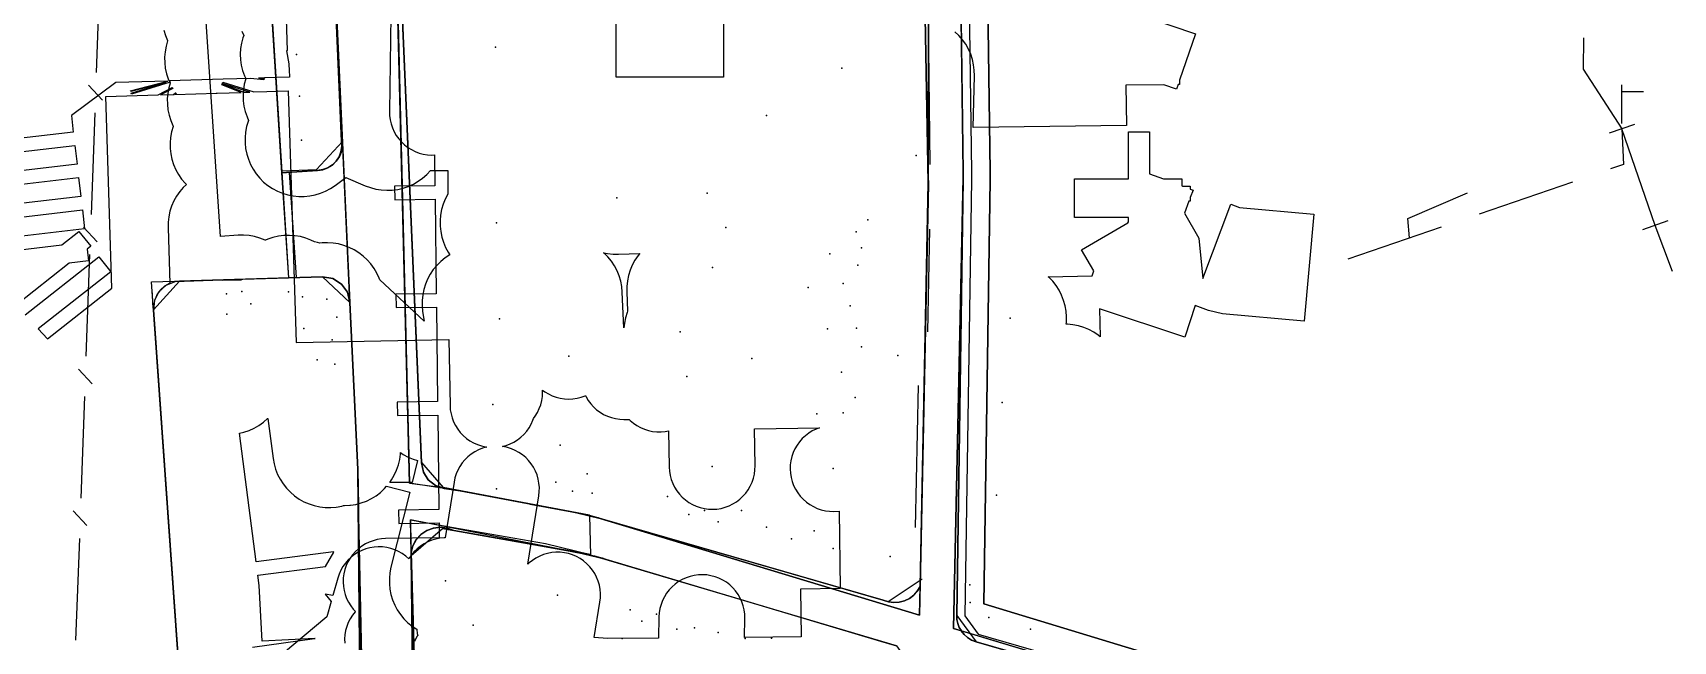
# Model space of a CAD drawing. Header units: metres. Extents: x -3903 to -3714, y 4981 to 6033.
# Drawn here: x -3807.1 to -3746, y 5357.7 to 5380.3 of the extents above; entities that cross this region are included whole.
import ezdxf

# ---------------------------------------------------------------- set-up
doc = ezdxf.new("R2010")
doc.units = ezdxf.units.M
for name, color, linetype in [('BOUNDARY', 7, 'Continuous'), ('BUSH', 7, 'Continuous'), ('CURB', 7, 'Continuous'), ('ELECTR_CABLE', 7, 'Continuous'), ('ELECTR_CABLE_COMM', 7, 'Continuous'), ('GAS', 7, 'Continuous'), ('GRASS', 7, 'Continuous'), ('GROUND', 7, 'Continuous'), ('ROAD', 7, 'Continuous'), ('SEWER', 7, 'Continuous'), ('SIDEWALK_PATH', 7, 'Continuous'), ('TREE', 7, 'Continuous')]:
    doc.layers.add(name, color=color, linetype=linetype)

msp = doc.modelspace()

# ---------------------------------------------------------------- linework, layer by layer
at = {"layer": 'BOUNDARY'}
msp.add_lwpolyline([(-3771.635, 5391.205), (-3771.414, 5375.172), (-3771.414, 5374.853), (-3771.654, 5359.074), (-3760.992, 5355.834), (-3751.106, 5352.964), (-3747.56, 5352.81), (-3733.747, 5355.472), (-3732.385, 5352.287), (-3746.883, 5349.376), (-3752.082, 5349.603), (-3756.096, 5350.768), (-3767.383, 5344.681), (-3771.067, 5342.6), (-3769.426, 5331.032), (-3770.387, 5330.649), (-3766.326, 5319.676), (-3787.796, 5311.133)], dxfattribs=at)
at = {"layer": 'BUSH'}
for p in [(-3797.249, 5379.537), (-3797.146, 5377.989), (-3797.074, 5376.344), (-3776.408, 5372.933), (-3775.966, 5373.374), (-3776.205, 5372.332), (-3777.387, 5372.114), (-3776.341, 5371.687), (-3799.867, 5370.619), (-3799.292, 5370.708), (-3797.557, 5370.699), (-3797.037, 5370.51), (-3778.193, 5370.854), (-3776.891, 5371.007), (-3799.853, 5369.867), (-3798.952, 5370.249), (-3796.129, 5370.424), (-3776.629, 5370.17), (-3796.984, 5369.328), (-3795.748, 5369.75), (-3777.478, 5369.319), (-3776.39, 5369.338), (-3795.926, 5368.903), (-3776.205, 5368.64), (-3796.485, 5368.156), (-3795.821, 5368.005), (-3776.954, 5367.705), (-3776.894, 5366.185), (-3776.443, 5366.759), (-3777.865, 5366.146), (-3787.438, 5364.979), (-3786.43, 5363.912), (-3787.591, 5363.607), (-3786.972, 5363.267), (-3786.239, 5363.19), (-3783.432, 5363.07), (-3782.054, 5362.55), (-3780.674, 5362.544), (-3782.638, 5362.396), (-3781.541, 5362.12), (-3779.746, 5361.928), (-3778.809, 5361.488), (-3777.97, 5361.793), (-3777.268, 5361.134), (-3772.173, 5359.777), (-3772.153, 5359.125), (-3771.643, 5359.458), (-3784.819, 5358.843), (-3784.385, 5358.42), (-3783.841, 5358.683), (-3771.46, 5358.556), (-3785.128, 5357.777), (-3783.084, 5358.132), (-3782.422, 5358.173), (-3781.551, 5357.999), (-3780.539, 5357.775), (-3779.556, 5357.794), (-3769.91, 5358.126)]:
    msp.add_point(p, dxfattribs=at)
at = {"layer": 'CURB'}
for points in [[(-3774.688, 5581.974), (-3784.219, 5579.53), (-3784.653, 5579.467), (-3811.885, 5576.47), (-3817.176, 5570.073), (-3806.445, 5422.976), (-3805.011, 5404.14), (-3804.222, 5392.188), (-3803.158, 5391.251), (-3798.829, 5391.536), (-3797.553, 5371.214)], [(-3797.811, 5375.208), (-3796.508, 5375.247), (-3795.539, 5376.293), (-3796.364, 5394.183), (-3799.58, 5397.037), (-3804.518, 5396.674)], [(-3750.009, 5393.637), (-3770.45, 5392.285), (-3771.701, 5392.203), (-3772.635, 5391.192), (-3772.414, 5375.158), (-3772.414, 5374.868), (-3772.661, 5358.634), (-3771.94, 5357.658), (-3759.842, 5354.147)], [(-3749.989, 5393.337), (-3770.43, 5391.986), (-3771.681, 5391.904), (-3772.335, 5391.196), (-3772.114, 5375.162), (-3772.114, 5374.864), (-3772.361, 5358.629), (-3771.856, 5357.946), (-3759.75, 5354.432)], [(-3773.646, 5375.439), (-3773.82, 5390.604), (-3774.875, 5391.591), (-3784.845, 5391.044), (-3788.189, 5391.123), (-3792.752, 5390.834), (-3793.688, 5389.793), (-3792.603, 5364.34), (-3791.789, 5363.4), (-3791.38, 5363.323)], [(-3797.254, 5371.234), (-3797.51, 5375.145)], [(-3773.74, 5369.206), (-3773.656, 5373.027)], [(-3799.948, 5332.666), (-3795.613, 5332.973), (-3794.683, 5333.98), (-3794.975, 5364.071), (-3795.262, 5370.298), (-3796.291, 5371.252), (-3801.611, 5371.093), (-3802.579, 5370.023), (-3799.8, 5330.748), (-3794.576, 5323.803), (-3792.156, 5322.915), (-3791.8, 5322.853), (-3789.362, 5322.882), (-3789.004, 5322.953), (-3788.364, 5323.207)], [(-3800.015, 5371.123), (-3799.309, 5371.139)], [(-3802.59, 5370.081), (-3802.635, 5370.787)], [(-3774.2, 5361.909), (-3774.084, 5367.21)], [(-3788.544, 5362.788), (-3786.858, 5362.47), (-3785.939, 5362.252), (-3775.217, 5359.159), (-3773.947, 5359.997)], [(-3792.746, 5340.411), (-3792.986, 5360.876), (-3791.813, 5361.873), (-3786.868, 5361.005), (-3785.733, 5360.737), (-3774.902, 5357.501), (-3774.189, 5356.53), (-3774.231, 5353.286)]]:
    msp.add_lwpolyline(points, dxfattribs=at)
at = {"layer": 'ELECTR_CABLE'}
for points in [[(-3799.292, 5380.41), (-3799.221, 5380.25), (-3799.255, 5380.158), (-3799.306, 5379.959), (-3799.337, 5379.755), (-3799.349, 5379.549), (-3799.34, 5379.343), (-3799.311, 5379.139), (-3799.262, 5378.939), (-3799.194, 5378.745), (-3799.143, 5378.636), (-3799.147, 5378.627), (-3799.199, 5378.427), (-3799.233, 5378.224), (-3799.246, 5378.018), (-3799.238, 5377.812), (-3799.211, 5377.608), (-3799.164, 5377.407), (-3799.097, 5377.212), (-3799.038, 5377.083), (-3799.053, 5377.046), (-3799.112, 5376.849), (-3799.152, 5376.647), (-3799.171, 5376.441), (-3799.171, 5376.235), (-3799.15, 5376.03), (-3799.11, 5375.828), (-3799.049, 5375.631), (-3798.97, 5375.441), (-3798.872, 5375.26), (-3798.757, 5375.088), (-3798.626, 5374.93), (-3798.48, 5374.784), (-3798.32, 5374.654), (-3798.149, 5374.54), (-3797.967, 5374.443), (-3797.776, 5374.365), (-3797.579, 5374.305), (-3797.377, 5374.266), (-3797.171, 5374.246), (-3796.965, 5374.247), (-3796.76, 5374.267), (-3796.558, 5374.308), (-3796.361, 5374.368), (-3796.171, 5374.448), (-3795.99, 5374.545), (-3795.818, 5374.66), (-3795.419, 5374.958), (-3794.696, 5374.647), (-3794.503, 5374.575), (-3794.303, 5374.522), (-3794.1, 5374.489), (-3793.894, 5374.476), (-3793.688, 5374.483), (-3793.484, 5374.51), (-3793.284, 5374.558), (-3793.089, 5374.624), (-3792.901, 5374.71), (-3792.723, 5374.813), (-3792.556, 5374.934), (-3792.401, 5375.07), (-3792.266, 5375.215), (-3791.616, 5375.215), (-3791.616, 5374.328), (-3791.616, 5374.327), (-3791.712, 5374.145), (-3791.789, 5373.954), (-3791.848, 5373.756), (-3791.886, 5373.554), (-3791.905, 5373.348), (-3791.903, 5373.142), (-3791.882, 5372.937), (-3791.84, 5372.736), (-3791.778, 5372.539), (-3791.698, 5372.349), (-3791.6, 5372.168), (-3791.537, 5372.076), (-3791.548, 5372.069), (-3791.72, 5371.956), (-3791.88, 5371.826), (-3792.026, 5371.681), (-3792.158, 5371.522), (-3792.273, 5371.351), (-3792.371, 5371.17), (-3792.451, 5370.98), (-3792.512, 5370.783), (-3792.553, 5370.581), (-3792.574, 5370.376), (-3792.575, 5370.17), (-3792.556, 5369.965), (-3792.503, 5369.6), (-3794.156, 5371.137), (-3794.176, 5371.197), (-3794.262, 5371.385), (-3794.365, 5371.563), (-3794.485, 5371.731), (-3794.621, 5371.885), (-3794.771, 5372.026), (-3794.935, 5372.152), (-3795.11, 5372.26), (-3795.295, 5372.351), (-3795.488, 5372.424), (-3795.687, 5372.477), (-3795.89, 5372.51), (-3796.096, 5372.524), (-3796.302, 5372.517), (-3796.39, 5372.505), (-3796.471, 5372.532), (-3796.587, 5372.558), (-3796.72, 5372.624), (-3796.913, 5372.697), (-3797.112, 5372.751), (-3797.315, 5372.785), (-3797.521, 5372.798), (-3797.727, 5372.792), (-3797.931, 5372.765), (-3798.132, 5372.719), (-3798.327, 5372.653), (-3798.413, 5372.614), (-3798.426, 5372.621), (-3798.618, 5372.697), (-3798.816, 5372.753), (-3799.019, 5372.79), (-3799.224, 5372.807), (-3799.43, 5372.803), (-3800.091, 5372.76), (-3800.706, 5382.073)], [(-3767.556, 5381.592), (-3763.768, 5380.306), (-3764.356, 5378.574), (-3764.354, 5378.418), (-3764.41, 5378.417), (-3764.467, 5378.248), (-3764.942, 5378.41), (-3766.354, 5378.392), (-3766.335, 5376.892), (-3772.041, 5376.818), (-3771.997, 5378.743), (-3772.003, 5378.949), (-3772.028, 5379.153), (-3772.074, 5379.354), (-3772.139, 5379.55), (-3772.223, 5379.738), (-3772.325, 5379.917), (-3772.444, 5380.086), (-3772.579, 5380.241), (-3772.728, 5380.383)], [(-3749.31, 5380.16), (-3749.32, 5378.992), (-3747.884, 5376.767)], [(-3747.881, 5376.967), (-3747.881, 5378.408)], [(-3747.867, 5378.155), (-3747.079, 5378.155)], [(-3747.411, 5376.93), (-3748.356, 5376.604)], [(-3747.884, 5376.767), (-3747.822, 5375.436), (-3748.3, 5375.272)], [(-3746.643, 5373.171), (-3747.884, 5376.767)], [(-3749.719, 5374.785), (-3753.196, 5373.591)], [(-3755.788, 5372.701), (-3755.849, 5373.432), (-3753.626, 5374.377)], [(-3754.614, 5373.104), (-3758.091, 5371.91)], [(-3746.17, 5373.334), (-3747.115, 5373.008)], [(-3745.991, 5371.454), (-3746.643, 5373.171)], [(-3798.893, 5357.455), (-3796.587, 5357.774), (-3796.565, 5357.777), (-3796.566, 5357.779), (-3798.538, 5357.678), (-3798.644, 5359.75), (-3798.694, 5360.136), (-3796.177, 5360.463), (-3795.87, 5360.997), (-3795.871, 5361.007), (-3798.758, 5360.632), (-3799.379, 5365.426), (-3799.215, 5365.464), (-3799.02, 5365.53), (-3798.832, 5365.614), (-3798.653, 5365.717), (-3798.486, 5365.837), (-3798.332, 5365.971), (-3798.319, 5365.973), (-3798.126, 5364.486), (-3798.09, 5364.283), (-3798.034, 5364.085), (-3797.958, 5363.893), (-3797.864, 5363.709), (-3797.753, 5363.536), (-3797.625, 5363.374), (-3797.482, 5363.226), (-3797.325, 5363.092), (-3797.156, 5362.975), (-3796.976, 5362.874), (-3796.787, 5362.792), (-3796.591, 5362.728), (-3796.39, 5362.685), (-3796.185, 5362.661), (-3795.979, 5362.657), (-3795.774, 5362.673), (-3795.571, 5362.71), (-3795.5, 5362.73), (-3795.473, 5362.729), (-3795.267, 5362.74), (-3795.256, 5362.742), (-3795.244, 5362.743), (-3795.041, 5362.775), (-3794.842, 5362.828), (-3794.648, 5362.9), (-3794.463, 5362.99), (-3794.288, 5363.098), (-3794.124, 5363.223), (-3793.973, 5363.363), (-3793.897, 5363.448), (-3793.039, 5363.234), (-3793.736, 5360.433), (-3793.776, 5360.231), (-3793.796, 5360.026), (-3793.796, 5359.82), (-3793.776, 5359.615), (-3793.735, 5359.413), (-3793.675, 5359.216), (-3793.596, 5359.026), (-3793.499, 5358.844), (-3793.384, 5358.673), (-3793.253, 5358.514), (-3793.107, 5358.368), (-3792.948, 5358.237), (-3792.776, 5358.123), (-3792.77, 5358.12), (-3792.754, 5357.959), (-3792.74, 5357.89), (-3792.767, 5357.848), (-3792.86, 5357.664)]]:
    msp.add_lwpolyline(points, dxfattribs=at)
for points in [[(-3767.619, 5371.286), (-3767.557, 5371.473), (-3768.012, 5372.262), (-3766.279, 5373.261), (-3766.262, 5373.306), (-3766.262, 5373.461), (-3768.276, 5373.461), (-3768.276, 5374.902), (-3766.262, 5374.902), (-3766.262, 5376.649), (-3765.474, 5376.649), (-3765.474, 5375.095), (-3764.961, 5374.902), (-3764.276, 5374.902), (-3764.276, 5374.644), (-3764.243, 5374.632), (-3763.957, 5374.632), (-3763.957, 5374.524), (-3763.854, 5374.485), (-3763.957, 5374.213), (-3763.957, 5374.077), (-3764.008, 5374.077), (-3764.179, 5373.623), (-3763.642, 5372.691), (-3763.491, 5371.191), (-3762.45, 5373.957), (-3762.129, 5373.836), (-3759.351, 5373.586), (-3759.71, 5369.602), (-3762.759, 5369.877), (-3763.283, 5369.997), (-3763.771, 5370.181), (-3764.164, 5369.005), (-3767.337, 5370.064), (-3767.32, 5369.02), (-3767.386, 5369.075), (-3767.557, 5369.19), (-3767.739, 5369.288), (-3767.929, 5369.368), (-3768.126, 5369.428), (-3768.328, 5369.469), (-3768.533, 5369.49), (-3768.582, 5369.491), (-3768.573, 5369.561), (-3768.569, 5369.767), (-3768.584, 5369.973), (-3768.62, 5370.175), (-3768.676, 5370.374), (-3768.75, 5370.566), (-3768.843, 5370.75), (-3768.954, 5370.924), (-3769.081, 5371.086), (-3769.224, 5371.235), (-3769.253, 5371.259)], [(-3784.939, 5369.924), (-3785, 5369.727), (-3785.041, 5369.526), (-3785.059, 5369.355), (-3785.118, 5370.683), (-3785.137, 5370.888), (-3785.176, 5371.09), (-3785.235, 5371.288), (-3785.313, 5371.479), (-3785.409, 5371.661), (-3785.522, 5371.833), (-3785.652, 5371.993), (-3785.797, 5372.139), (-3785.812, 5372.152), (-3785.667, 5372.121), (-3785.462, 5372.097), (-3785.256, 5372.094), (-3784.467, 5372.12), (-3784.532, 5372.042), (-3784.647, 5371.871), (-3784.745, 5371.69), (-3784.825, 5371.5), (-3784.886, 5371.303), (-3784.927, 5371.101), (-3784.948, 5370.896), (-3784.95, 5370.69), (-3784.918, 5369.975)], [(-3793.784, 5363.59), (-3793.715, 5363.685), (-3793.612, 5363.863), (-3793.526, 5364.05), (-3793.459, 5364.245), (-3793.411, 5364.445), (-3793.383, 5364.65), (-3793.381, 5364.71), (-3793.278, 5364.639), (-3793.098, 5364.54), (-3792.908, 5364.459), (-3792.746, 5364.407), (-3792.95, 5363.59)]]:
    msp.add_lwpolyline(points, close=True, dxfattribs=at)
at = {"layer": 'ELECTR_CABLE_COMM'}
for points in [[(-3804.578, 5382.65), (-3804.715, 5378.863)], [(-3804.998, 5378.388), (-3804.487, 5377.839)], [(-3804.77, 5377.364), (-3804.907, 5373.578)], [(-3805.189, 5373.103), (-3804.679, 5372.554)], [(-3804.961, 5372.079), (-3805.099, 5368.292)], [(-3805.381, 5367.817), (-3804.871, 5367.268)], [(-3805.153, 5366.793), (-3805.291, 5363.007)], [(-3805.573, 5362.532), (-3805.063, 5361.983)], [(-3805.345, 5361.508), (-3805.483, 5357.721)]]:
    msp.add_lwpolyline(points, dxfattribs=at)
at = {"layer": 'GAS'}
for points in [[(-3781.351, 5380.686), (-3781.351, 5378.686), (-3785.345, 5378.686), (-3785.345, 5381.804)], [(-3793.735, 5380.987), (-3793.794, 5377.416), (-3793.789, 5377.259), (-3793.768, 5377.103), (-3793.732, 5376.95), (-3793.682, 5376.801), (-3793.617, 5376.658), (-3793.539, 5376.522), (-3793.447, 5376.395), (-3793.344, 5376.277), (-3793.229, 5376.169), (-3793.105, 5376.074), (-3792.971, 5375.991), (-3792.831, 5375.921), (-3792.684, 5375.866), (-3792.532, 5375.825), (-3792.377, 5375.8), (-3792.22, 5375.789), (-3792.115, 5375.793), (-3792.101, 5374.645), (-3793.601, 5374.626), (-3793.595, 5374.126), (-3792.095, 5374.145), (-3792.051, 5370.624), (-3793.551, 5370.605), (-3793.545, 5370.105), (-3792.045, 5370.124), (-3792.001, 5366.603), (-3793.501, 5366.584), (-3793.494, 5366.084), (-3791.994, 5366.103), (-3791.95, 5362.582), (-3793.45, 5362.563), (-3793.444, 5362.063), (-3791.944, 5362.082), (-3791.937, 5361.523), (-3793.937, 5361.498), (-3794.093, 5361.488), (-3794.248, 5361.463), (-3794.4, 5361.423), (-3794.547, 5361.369), (-3794.688, 5361.3), (-3794.822, 5361.217), (-3794.947, 5361.122), (-3795.062, 5361.015), (-3795.166, 5360.898), (-3795.258, 5360.77), (-3795.337, 5360.635), (-3795.402, 5360.492), (-3795.453, 5360.343), (-3795.49, 5360.191), (-3795.511, 5360.035), (-3795.517, 5359.878), (-3795.507, 5359.721), (-3795.482, 5359.566), (-3795.442, 5359.415), (-3795.387, 5359.267), (-3795.318, 5359.126), (-3795.236, 5358.993), (-3795.141, 5358.868), (-3795.06, 5358.781), (-3795.075, 5358.766), (-3795.172, 5358.642), (-3795.256, 5358.51), (-3795.327, 5358.369), (-3795.383, 5358.223), (-3795.425, 5358.072), (-3795.452, 5357.917), (-3795.464, 5357.76), (-3795.46, 5357.603)]]:
    msp.add_lwpolyline(points, dxfattribs=at)
at = {"layer": 'GRASS'}
for points in [[(-3798.829, 5391.536), (-3797.809, 5375.126), (-3796.471, 5375.213), (-3796.273, 5375.243), (-3796.087, 5375.312), (-3795.92, 5375.419), (-3795.778, 5375.56), (-3795.668, 5375.728), (-3795.598, 5375.913), (-3795.567, 5376.109), (-3795.578, 5376.309), (-3796.379, 5394.707)], [(-3772.635, 5391.192), (-3772.414, 5375.158), (-3772.413, 5375.085), (-3772.413, 5375.013), (-3772.414, 5374.941), (-3772.414, 5374.868), (-3772.661, 5358.634), (-3772.652, 5358.481), (-3772.619, 5358.333), (-3772.563, 5358.192), (-3772.484, 5358.061), (-3761.167, 5354.665), (-3751.287, 5351.687), (-3750.805, 5351.569), (-3750.318, 5351.473), (-3749.827, 5351.4), (-3749.333, 5351.349), (-3748.354, 5351.414), (-3733.309, 5354.437)], [(-3733.747, 5355.472), (-3747.56, 5352.81), (-3748.449, 5352.688), (-3749.343, 5352.674), (-3750.232, 5352.766), (-3751.106, 5352.964), (-3760.992, 5355.834), (-3771.654, 5359.074), (-3771.414, 5374.853), (-3771.414, 5374.933), (-3771.413, 5375.012), (-3771.413, 5375.092), (-3771.414, 5375.172), (-3771.635, 5391.205)], [(-3793.688, 5389.793), (-3792.602, 5364.317), (-3792.527, 5363.977), (-3792.346, 5363.691), (-3792.081, 5363.481), (-3791.752, 5363.37), (-3791.157, 5363.286), (-3786.334, 5362.369), (-3775.394, 5359.21), (-3775.202, 5359.143), (-3775.002, 5359.115), (-3774.801, 5359.126), (-3774.604, 5359.178), (-3774.421, 5359.267), (-3774.261, 5359.389), (-3774.127, 5359.54), (-3774.025, 5359.715), (-3773.717, 5374.752), (-3773.887, 5383.676)], [(-3774.902, 5357.501), (-3786.297, 5360.888), (-3791.408, 5361.802), (-3791.654, 5361.89), (-3791.91, 5361.918), (-3792.165, 5361.885), (-3792.409, 5361.793), (-3792.624, 5361.646), (-3792.797, 5361.455), (-3792.92, 5361.229), (-3792.988, 5360.977), (-3792.196, 5334.119)]]:
    msp.add_lwpolyline(points, dxfattribs=at)
for points in [[(-3773.802, 5389.012), (-3773.808, 5389.528), (-3773.82, 5390.604), (-3773.843, 5390.806), (-3773.905, 5390.996), (-3774.004, 5391.171), (-3774.137, 5391.323), (-3773.887, 5383.676), (-3773.717, 5374.752), (-3773.705, 5381.605)], [(-3795.262, 5370.298), (-3795.357, 5370.679), (-3795.582, 5370.985), (-3795.904, 5371.186), (-3796.291, 5371.252), (-3797.553, 5371.214), (-3801.787, 5371.072), (-3802.122, 5370.935), (-3802.38, 5370.696), (-3802.539, 5370.383), (-3802.579, 5370.023), (-3799.935, 5332.667), (-3795.613, 5332.973), (-3795.403, 5333.015), (-3795.208, 5333.097), (-3795.033, 5333.217), (-3794.885, 5333.371), (-3794.771, 5333.551), (-3794.696, 5333.75), (-3794.663, 5333.959), (-3794.673, 5334.172), (-3794.975, 5364.071)], [(-3792.982, 5360.976), (-3792.88, 5352.658), (-3792.801, 5345.058), (-3792.682, 5334.965), (-3792.647, 5334.711), (-3792.549, 5334.479), (-3792.397, 5334.277), (-3792.196, 5334.119)], [(-3761.167, 5354.665), (-3772.493, 5358.063), (-3772.383, 5357.927), (-3772.252, 5357.812), (-3772.103, 5357.722), (-3771.94, 5357.658), (-3761.218, 5354.546), (-3750.766, 5351.53), (-3751.287, 5351.687)]]:
    msp.add_lwpolyline(points, close=True, dxfattribs=at)
at = {"layer": 'GROUND'}
for points in [[(-3796.337, 5393.598), (-3795.262, 5370.298), (-3795.541, 5376.313), (-3795.541, 5376.111), (-3795.581, 5375.915), (-3795.659, 5375.732), (-3795.773, 5375.565), (-3795.918, 5375.425), (-3796.086, 5375.318), (-3796.272, 5375.247), (-3796.471, 5375.213), (-3797.799, 5375.127), (-3798.829, 5391.536)], [(-3773.705, 5381.605), (-3773.723, 5374.979), (-3773.716, 5374.715), (-3774.025, 5359.716), (-3774.126, 5359.541), (-3774.26, 5359.39), (-3774.42, 5359.267), (-3774.603, 5359.178), (-3774.8, 5359.126), (-3775.002, 5359.115), (-3775.201, 5359.143), (-3775.394, 5359.21), (-3785.939, 5362.252), (-3786.001, 5362.269), (-3786.064, 5362.287), (-3786.131, 5362.305), (-3786.199, 5362.323), (-3786.266, 5362.34), (-3786.334, 5362.357), (-3786.334, 5362.369), (-3791.789, 5363.4), (-3791.872, 5363.411), (-3792.081, 5363.481), (-3792.346, 5363.691), (-3792.527, 5363.977), (-3792.602, 5364.317), (-3793.688, 5389.793), (-3793.05, 5363.566), (-3793.744, 5391.249)], [(-3733.283, 5354.306), (-3748.107, 5351.4), (-3748.354, 5351.414), (-3749.333, 5351.349), (-3749.747, 5351.393), (-3750.16, 5351.449), (-3750.571, 5351.516), (-3750.979, 5351.595), (-3749.57, 5351.17), (-3761.215, 5354.557), (-3771.94, 5357.658), (-3772.103, 5357.722), (-3772.252, 5357.812), (-3772.383, 5357.927), (-3772.493, 5358.063), (-3772.782, 5358.15), (-3772.413, 5374.952), (-3772.413, 5375.003), (-3772.413, 5375.055), (-3772.414, 5375.106), (-3772.414, 5375.158), (-3772.628, 5391.33)], [(-3771.635, 5391.205), (-3771.414, 5375.172), (-3771.414, 5374.853), (-3771.654, 5359.074), (-3760.992, 5355.834), (-3751.106, 5352.964), (-3747.56, 5352.81), (-3733.747, 5355.472)], [(-3792.88, 5352.658), (-3792.988, 5360.978), (-3792.916, 5361.233), (-3792.793, 5361.462), (-3792.62, 5361.655), (-3792.403, 5361.803), (-3792.156, 5361.895), (-3791.899, 5361.925), (-3791.641, 5361.893), (-3791.396, 5361.799), (-3787.184, 5361.061), (-3786.297, 5360.888), (-3786.155, 5360.853), (-3786.014, 5360.816), (-3785.873, 5360.778), (-3785.733, 5360.737), (-3775.497, 5357.679), (-3774.902, 5357.501)]]:
    msp.add_lwpolyline(points, dxfattribs=at)
msp.add_lwpolyline([(-3794.975, 5364.071), (-3794.946, 5362.706), (-3794.683, 5333.98), (-3794.723, 5352.481), (-3794.681, 5333.938), (-3794.748, 5333.606), (-3794.947, 5333.294), (-3795.244, 5333.074), (-3795.613, 5332.973), (-3799.935, 5332.667), (-3799.934, 5332.653), (-3802.653, 5371.063), (-3797.553, 5371.214), (-3796.291, 5371.252), (-3795.904, 5371.186), (-3795.582, 5370.985), (-3795.357, 5370.679), (-3795.262, 5370.298)], close=True, dxfattribs=at)
at = {"layer": 'ROAD'}
msp.add_lwpolyline([(-3802.2, 5380.443), (-3802.138, 5380.246), (-3802.056, 5380.057), (-3802.052, 5380.049), (-3802.055, 5380.04), (-3802.113, 5379.842), (-3802.15, 5379.64), (-3802.167, 5379.434), (-3802.165, 5379.228), (-3802.142, 5379.024), (-3802.099, 5378.822), (-3802.036, 5378.626), (-3801.966, 5378.464), (-3802.015, 5378.294), (-3802.053, 5378.091), (-3802.07, 5377.886), (-3802.067, 5377.68), (-3802.044, 5377.475), (-3802.002, 5377.274), (-3801.939, 5377.077), (-3801.858, 5376.888), (-3801.847, 5376.869), (-3801.855, 5376.849), (-3801.912, 5376.651), (-3801.95, 5376.448), (-3801.967, 5376.243), (-3801.964, 5376.037), (-3801.941, 5375.832), (-3801.898, 5375.631), (-3801.836, 5375.434), (-3801.755, 5375.245), (-3801.655, 5375.064), (-3801.538, 5374.895), (-3801.405, 5374.737), (-3801.359, 5374.692), (-3801.471, 5374.584), (-3801.605, 5374.428), (-3801.722, 5374.258), (-3801.823, 5374.079), (-3801.906, 5373.89), (-3801.969, 5373.694), (-3802.013, 5373.493), (-3802.038, 5373.288), (-3802.042, 5373.082), (-3801.98, 5371.009), (-3802, 5371.002), (-3802.002, 5371.001), (-3802.172, 5370.901), (-3802.174, 5370.899), (-3802.323, 5370.765), (-3802.324, 5370.764), (-3802.442, 5370.603), (-3802.443, 5370.601), (-3802.526, 5370.421), (-3802.527, 5370.419), (-3802.573, 5370.226), (-3802.573, 5370.224), (-3802.579, 5370.024), (-3802.579, 5370.023), (-3802.58, 5370.02), (-3799.8, 5330.749)], dxfattribs=at)
at = {"layer": 'SEWER'}
for points in [[(-3797.933, 5390.246), (-3797.608, 5379.679), (-3797.626, 5379.678), (-3797.539, 5379.184), (-3797.535, 5379.145), (-3797.525, 5378.969), (-3797.516, 5378.692), (-3798.445, 5378.663), (-3798.445, 5378.658), (-3798.668, 5378.652), (-3798.463, 5378.632), (-3798.466, 5378.595), (-3798.966, 5378.642), (-3799.989, 5378.611), (-3799.988, 5378.616), (-3801.981, 5378.554), (-3801.98, 5378.55), (-3801.981, 5378.55), (-3801.978, 5378.54), (-3801.978, 5378.536), (-3801.977, 5378.533), (-3801.967, 5378.5), (-3803.399, 5378.054), (-3803.412, 5378.095), (-3802.136, 5378.492), (-3803.428, 5378.152), (-3803.436, 5378.181), (-3802.044, 5378.548), (-3803.987, 5378.488), (-3805.643, 5377.264), (-3805.571, 5376.645), (-3808.693, 5376.279)], [(-3807.358, 5369.831), (-3804.613, 5371.999), (-3804.174, 5371.443), (-3806.875, 5369.31), (-3806.534, 5368.942), (-3804.139, 5370.834), (-3804.358, 5377.97), (-3802.408, 5378.03), (-3801.887, 5378.311), (-3801.876, 5378.293), (-3801.868, 5378.275), (-3802.316, 5378.033), (-3801.842, 5378.048), (-3801.76, 5378.113), (-3801.749, 5378.102), (-3801.739, 5378.086), (-3801.784, 5378.049), (-3800.218, 5378.098), (-3800.212, 5378.104), (-3800.205, 5378.098), (-3799.312, 5378.125), (-3800.039, 5378.411), (-3800.029, 5378.437), (-3800.026, 5378.443), (-3799.223, 5378.128), (-3798.988, 5378.135), (-3800.019, 5378.461), (-3800.017, 5378.472), (-3800.004, 5378.507), (-3798.841, 5378.14), (-3798.361, 5378.155), (-3797.562, 5378.179), (-3797.273, 5368.801), (-3791.585, 5368.917), (-3791.535, 5366.459), (-3791.525, 5366.303), (-3791.498, 5366.148), (-3791.457, 5365.996), (-3791.401, 5365.85), (-3791.331, 5365.709), (-3791.248, 5365.576), (-3791.152, 5365.452), (-3791.044, 5365.338), (-3790.925, 5365.235), (-3790.797, 5365.144), (-3790.661, 5365.066), (-3790.518, 5365.001), (-3790.369, 5364.952), (-3790.216, 5364.916), (-3790.164, 5364.91), (-3790.176, 5364.908), (-3790.326, 5364.864), (-3790.472, 5364.806), (-3790.612, 5364.734), (-3790.743, 5364.648), (-3790.866, 5364.55), (-3790.978, 5364.44), (-3791.08, 5364.32), (-3791.168, 5364.191), (-3791.244, 5364.053), (-3791.306, 5363.909), (-3791.354, 5363.759), (-3791.386, 5363.606), (-3791.722, 5361.524), (-3791.757, 5361.525), (-3791.913, 5361.511), (-3792.068, 5361.483), (-3792.218, 5361.439), (-3792.364, 5361.381), (-3792.504, 5361.309), (-3792.635, 5361.223), (-3792.758, 5361.125), (-3792.87, 5361.015), (-3792.972, 5360.895), (-3793.06, 5360.766), (-3793.069, 5360.75), (-3793.186, 5360.852), (-3793.314, 5360.943), (-3793.45, 5361.021), (-3793.594, 5361.086), (-3793.742, 5361.136), (-3793.895, 5361.171), (-3794.051, 5361.191), (-3794.208, 5361.196), (-3794.365, 5361.185), (-3794.52, 5361.159), (-3794.671, 5361.118), (-3794.818, 5361.063), (-3794.959, 5360.993), (-3795.092, 5360.91), (-3795.216, 5360.814), (-3795.33, 5360.706), (-3795.433, 5360.588), (-3795.525, 5360.46), (-3795.603, 5360.324), (-3795.667, 5360.18), (-3795.717, 5360.032), (-3795.901, 5359.381), (-3796.184, 5359.427), (-3795.963, 5359.162), (-3796.127, 5358.582), (-3799.67, 5355.616)], [(-3809.27, 5375.708), (-3805.512, 5376.148), (-3805.43, 5375.445), (-3810.394, 5374.863)], [(-3809.186, 5374.501), (-3805.372, 5374.948), (-3805.289, 5374.245), (-3810.315, 5373.656)], [(-3809.103, 5373.294), (-3805.231, 5373.748), (-3805.149, 5373.045), (-3810.237, 5372.449)], [(-3809.019, 5372.088), (-3806.001, 5372.442), (-3805.361, 5372.947), (-3804.923, 5372.391), (-3805.059, 5372.283), (-3805.008, 5371.845), (-3805.72, 5371.762), (-3807.699, 5370.199)]]:
    msp.add_lwpolyline(points, dxfattribs=at)
msp.add_lwpolyline([(-3777.775, 5365.629), (-3777.899, 5365.583), (-3778.04, 5365.513), (-3778.174, 5365.43), (-3778.298, 5365.335), (-3778.413, 5365.228), (-3778.517, 5365.11), (-3778.608, 5364.982), (-3778.687, 5364.847), (-3778.752, 5364.704), (-3778.803, 5364.555), (-3778.839, 5364.402), (-3778.859, 5364.246), (-3778.865, 5364.09), (-3778.855, 5363.933), (-3778.829, 5363.778), (-3778.789, 5363.626), (-3778.734, 5363.479), (-3778.664, 5363.338), (-3778.581, 5363.205), (-3778.486, 5363.08), (-3778.379, 5362.965), (-3778.261, 5362.862), (-3778.133, 5362.77), (-3777.998, 5362.691), (-3777.855, 5362.626), (-3777.706, 5362.576), (-3777.553, 5362.54), (-3777.397, 5362.519), (-3777.241, 5362.514), (-3777.043, 5362.517), (-3777, 5359.641), (-3778.477, 5359.618), (-3778.46, 5357.84), (-3780.562, 5357.82), (-3780.551, 5358.53), (-3780.556, 5358.687), (-3780.577, 5358.843), (-3780.613, 5358.996), (-3780.663, 5359.144), (-3780.728, 5359.287), (-3780.807, 5359.423), (-3780.898, 5359.551), (-3781.002, 5359.669), (-3781.117, 5359.776), (-3781.241, 5359.872), (-3781.375, 5359.954), (-3781.516, 5360.024), (-3781.663, 5360.079), (-3781.814, 5360.119), (-3781.969, 5360.145), (-3782.126, 5360.155), (-3782.283, 5360.15), (-3782.439, 5360.129), (-3782.591, 5360.093), (-3782.74, 5360.043), (-3782.883, 5359.978), (-3783.019, 5359.899), (-3783.147, 5359.808), (-3783.265, 5359.704), (-3783.372, 5359.589), (-3783.467, 5359.465), (-3783.55, 5359.331), (-3783.619, 5359.19), (-3783.675, 5359.043), (-3783.715, 5358.892), (-3783.741, 5358.737), (-3783.751, 5358.58), (-3783.763, 5357.79), (-3785.667, 5357.773), (-3786.165, 5357.81), (-3785.95, 5359.138), (-3785.933, 5359.294), (-3785.931, 5359.451), (-3785.944, 5359.607), (-3785.973, 5359.762), (-3786.017, 5359.912), (-3786.075, 5360.058), (-3786.147, 5360.198), (-3786.233, 5360.329), (-3786.331, 5360.452), (-3786.44, 5360.564), (-3786.56, 5360.666), (-3786.69, 5360.754), (-3786.827, 5360.83), (-3786.972, 5360.892), (-3787.121, 5360.94), (-3787.275, 5360.972), (-3787.431, 5360.99), (-3787.588, 5360.992), (-3787.744, 5360.978), (-3787.899, 5360.95), (-3788.049, 5360.906), (-3788.195, 5360.848), (-3788.335, 5360.776), (-3788.466, 5360.69), (-3788.589, 5360.592), (-3788.639, 5360.543), (-3788.227, 5363.096), (-3788.21, 5363.252), (-3788.208, 5363.409), (-3788.221, 5363.565), (-3788.25, 5363.72), (-3788.294, 5363.87), (-3788.352, 5364.016), (-3788.424, 5364.156), (-3788.51, 5364.287), (-3788.608, 5364.41), (-3788.717, 5364.522), (-3788.837, 5364.624), (-3788.967, 5364.712), (-3789.104, 5364.788), (-3789.249, 5364.85), (-3789.398, 5364.898), (-3789.552, 5364.93), (-3789.577, 5364.933), (-3789.44, 5364.97), (-3789.294, 5365.026), (-3789.153, 5365.096), (-3789.02, 5365.18), (-3788.896, 5365.276), (-3788.782, 5365.384), (-3788.679, 5365.502), (-3788.588, 5365.63), (-3788.51, 5365.766), (-3788.445, 5365.91), (-3788.422, 5365.981), (-3788.358, 5366.066), (-3788.278, 5366.201), (-3788.211, 5366.342), (-3788.158, 5366.49), (-3788.12, 5366.643), (-3788.096, 5366.798), (-3788.089, 5366.955), (-3788.089, 5367.034), (-3788.004, 5366.97), (-3787.869, 5366.89), (-3787.727, 5366.823), (-3787.579, 5366.77), (-3787.427, 5366.732), (-3787.272, 5366.708), (-3787.115, 5366.701), (-3786.958, 5366.708), (-3786.803, 5366.732), (-3786.65, 5366.77), (-3786.502, 5366.823), (-3786.49, 5366.828), (-3786.469, 5366.784), (-3786.388, 5366.649), (-3786.295, 5366.523), (-3786.189, 5366.406), (-3786.073, 5366.301), (-3785.947, 5366.207), (-3785.812, 5366.127), (-3785.67, 5366.06), (-3785.522, 5366.007), (-3785.37, 5365.969), (-3785.215, 5365.945), (-3785.058, 5365.938), (-3784.866, 5365.938), (-3784.826, 5365.897), (-3784.705, 5365.797), (-3784.575, 5365.709), (-3784.437, 5365.634), (-3784.292, 5365.573), (-3784.142, 5365.527), (-3783.989, 5365.495), (-3783.832, 5365.479), (-3783.675, 5365.478), (-3783.519, 5365.492), (-3783.391, 5365.516), (-3783.371, 5364.166), (-3783.36, 5364.01), (-3783.335, 5363.855), (-3783.295, 5363.703), (-3783.239, 5363.556), (-3783.17, 5363.415), (-3783.087, 5363.282), (-3782.992, 5363.157), (-3782.885, 5363.042), (-3782.767, 5362.939), (-3782.639, 5362.847), (-3782.503, 5362.768), (-3782.36, 5362.703), (-3782.212, 5362.653), (-3782.059, 5362.617), (-3781.903, 5362.596), (-3781.746, 5362.591), (-3781.59, 5362.601), (-3781.435, 5362.626), (-3781.283, 5362.667), (-3781.136, 5362.722), (-3780.995, 5362.791), (-3780.862, 5362.874), (-3780.737, 5362.97), (-3780.622, 5363.077), (-3780.519, 5363.195), (-3780.427, 5363.322), (-3780.348, 5363.458), (-3780.283, 5363.601), (-3780.233, 5363.75), (-3780.197, 5363.903), (-3780.176, 5364.058), (-3780.171, 5364.215), (-3780.192, 5365.592)], close=True, dxfattribs=at)
at = {"layer": 'SIDEWALK_PATH'}
for points in [[(-3794.723, 5352.481), (-3794.975, 5364.071), (-3796.337, 5393.598)], [(-3793.744, 5391.249), (-3793.05, 5363.566), (-3791.789, 5363.4), (-3786.334, 5362.369), (-3786.297, 5360.888), (-3793.003, 5362.2), (-3792.88, 5352.658)], [(-3733.283, 5354.306), (-3748.107, 5351.4), (-3749.57, 5351.17), (-3761.215, 5354.557), (-3771.94, 5357.658), (-3772.103, 5357.722), (-3772.252, 5357.812), (-3772.383, 5357.927), (-3772.493, 5358.063), (-3772.782, 5358.15), (-3772.413, 5374.952), (-3772.413, 5375.003), (-3772.413, 5375.055), (-3772.414, 5375.106), (-3772.414, 5375.158), (-3772.628, 5391.33)], [(-3773.705, 5381.605), (-3773.723, 5374.979), (-3773.716, 5374.715), (-3774.047, 5358.646), (-3786.064, 5362.287), (-3786.131, 5362.305), (-3786.199, 5362.323), (-3786.266, 5362.34), (-3786.334, 5362.357), (-3786.297, 5360.888), (-3786.155, 5360.853), (-3786.014, 5360.816), (-3785.873, 5360.778), (-3785.733, 5360.737), (-3775.497, 5357.679), (-3774.902, 5357.501)]]:
    msp.add_lwpolyline(points, dxfattribs=at)
for points in [[(-3791.752, 5363.37), (-3793.05, 5363.566), (-3793.688, 5389.793), (-3792.602, 5364.317), (-3792.527, 5363.977), (-3792.346, 5363.691), (-3792.081, 5363.481)], [(-3796.471, 5375.213), (-3797.809, 5375.126), (-3797.553, 5371.214), (-3796.291, 5371.252), (-3795.904, 5371.186), (-3795.582, 5370.985), (-3795.357, 5370.679), (-3795.262, 5370.298), (-3795.541, 5376.313), (-3795.541, 5376.111), (-3795.581, 5375.915), (-3795.659, 5375.732), (-3795.773, 5375.565), (-3795.918, 5375.425), (-3796.086, 5375.318), (-3796.272, 5375.247)], [(-3772.661, 5358.634), (-3772.414, 5374.868), (-3772.414, 5374.931), (-3772.782, 5358.15), (-3772.484, 5358.061), (-3772.563, 5358.192), (-3772.62, 5358.333), (-3772.652, 5358.481)], [(-3794.683, 5333.98), (-3794.723, 5352.481), (-3794.946, 5362.706)], [(-3792.988, 5360.977), (-3793.003, 5362.2), (-3791.412, 5361.92), (-3787.981, 5361.318), (-3786.3, 5360.906), (-3791.396, 5361.799), (-3791.641, 5361.893), (-3791.899, 5361.925), (-3792.156, 5361.895), (-3792.403, 5361.803), (-3792.62, 5361.655), (-3792.793, 5361.462), (-3792.916, 5361.233)], [(-3774.024, 5359.717), (-3774.126, 5359.541), (-3774.26, 5359.39), (-3774.42, 5359.267), (-3774.603, 5359.178), (-3774.8, 5359.126), (-3775.002, 5359.115), (-3775.201, 5359.143), (-3775.394, 5359.21), (-3785.939, 5362.252), (-3786.001, 5362.269), (-3786.064, 5362.287), (-3774.047, 5358.646)]]:
    msp.add_lwpolyline(points, close=True, dxfattribs=at)
at = {"layer": 'TREE'}
for p in [(-3789.841, 5379.811), (-3776.935, 5379.031), (-3779.75, 5377.26), (-3774.165, 5375.77), (-3785.327, 5374.193), (-3781.962, 5374.373), (-3789.807, 5373.262), (-3781.258, 5373.088), (-3781.761, 5371.604), (-3789.689, 5369.685), (-3770.668, 5369.71), (-3782.966, 5369.206), (-3787.115, 5368.301), (-3780.29, 5368.208), (-3774.859, 5368.319), (-3782.708, 5367.538), (-3789.935, 5366.492), (-3770.962, 5366.574), (-3781.77, 5364.191), (-3777.265, 5364.114), (-3789.807, 5363.351), (-3771.177, 5363.115), (-3775.144, 5360.838), (-3791.699, 5359.926), (-3787.53, 5359.393), (-3790.676, 5358.27)]:
    msp.add_point(p, dxfattribs=at)

doc.saveas('drawing.dxf')
